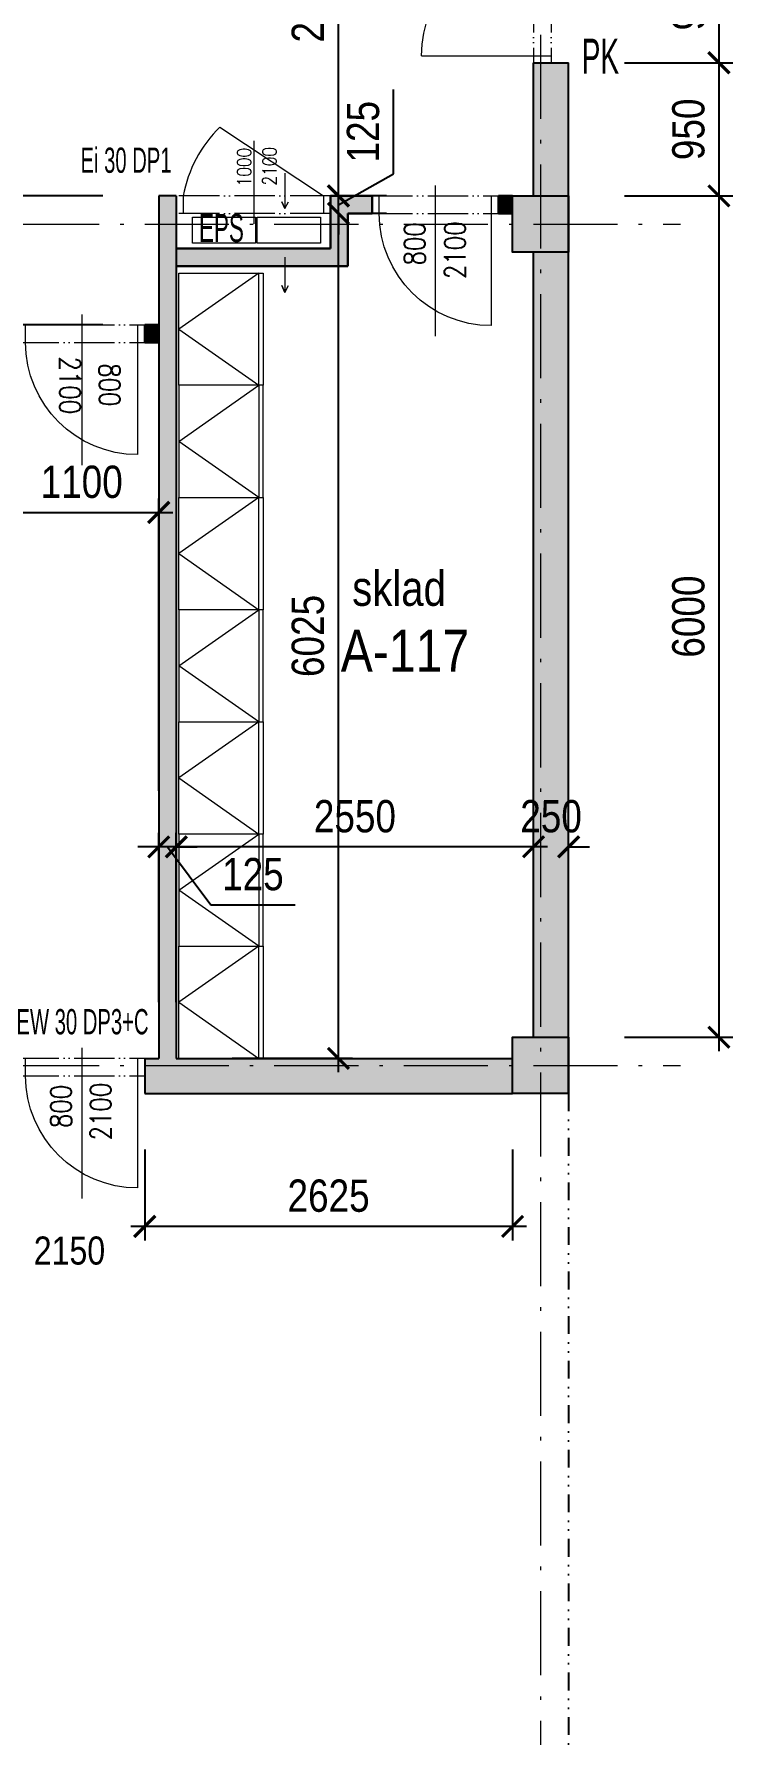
# Model space of a CAD drawing. Header units: millimetres. Extents: x 325046 to 1268204, y 1875583 to 2761998.
# Drawn here: x 714463 to 719452, y 2526117 to 2538248 of the extents above; entities that cross this region are included whole.
import ezdxf

# ---------------------------------------------------------------- set-up
doc = ezdxf.new("R2010")
doc.units = ezdxf.units.MM
doc.header["$LTSCALE"] = 100
doc.header["$PDMODE"] = 65
for name, pattern in [('ACAD_ISO05W100', [33, 24, -3, 0, -3, 0, -3]), ('ACAD_ISO10W100', [18.5, 12, -3, 0.5, -3]), ('DIVIDE', [31.75, 12.7, -6.35, 0, -6.35, 0, -6.35])]:
    doc.linetypes.add(name, pattern=pattern)
for name, color, linetype, lineweight, true_color in [('DVEŘE - POPIS', 7, 'Continuous', 5, 0x008a22), ('INTERIÉR', 7, 'Continuous', 5, 0xa65930), ('otvory', 7, 'Continuous', 20, 0xb30000), ('PO - dveře a odolnosti', 7, 'Continuous', 9, 0xc51645), ('PŘÍČKY - SDK', 7, 'Continuous', 30, 0x6a1174)]:
    doc.layers.add(name, color=color, linetype=linetype, lineweight=lineweight, true_color=true_color)
for name, color, linetype in [('kóty 100', 5, 'Continuous'), ('NRŘ', 6, 'DIVIDE'), ('PŘÍČKY - ZDĚNÉ', 4, 'Continuous'), ('ČÍSLO MÍSTNOSTI', 4, 'Continuous'), ('ŽB- SLOUPY', 3, 'Continuous')]:
    doc.layers.add(name, color=color, linetype=linetype)
for name, color, linetype, lineweight in [('Objekty - osy', 5, 'ACAD_ISO10W100', 20), ('ŠRAF-YTONG', 54, 'Continuous', 9), ('ŽB - Šraf-prefa', 253, 'Continuous', 13)]:
    doc.layers.add(name, color=color, linetype=linetype, lineweight=lineweight)
doc.layers.add('POPIS MÍSTNOSTÍ', color=7, linetype='Continuous', true_color=0x072bf2)
doc.layers.add('ŠRAF - SDK', color=7, linetype='Continuous', true_color=0xfbe0ee)
doc.styles.add('ARIAL NARROW', font='ARIALN.TTF')
doc.styles.add('FSIMPLEX', font='simplex.shx')
doc.dimstyles.new('100', dxfattribs={"dimscale": 100, "dimtxt": 2.3, "dimasz": 1.5, "dimexe": 1, "dimexo": 4, "dimgap": 1, "dimtad": 1, "dimdec": 0, "dimzin": 0, "dimdsep": 46, "dimtxsty": 'ARIAL NARROW', "dimblk": 'ARCHTICK', "dimcen": 4, "dimdle": 1, "dimclrd": 256, "dimclre": 256, "dimclrt": 7, "dimadec": 0, "dimazin": 0, "dimtfac": 1, "dimtdec": 0, "dimtix": 1, "dimtofl": 0, "dimtmove": 0, "dimatfit": 2, "dimldrblk": 'OBLIQUE', "dimfxl": 1, "dimtolj": 1, "dimtzin": 0, "dimlwd": -1, "dimlwe": -1, "dimarcsym": 1})

# ---------------------------------------------------------------- blocks, each defined once
blk = doc.blocks.new('A$C2DA8013F')
at = {"layer": 'otvory'}
for p, q in [((75, 850), (1000, 850)), ((875, 50), (1000, 50))]:
    blk.add_line(p, q, dxfattribs=at)
at = {"layer": 'otvory', "linetype": 'ACAD_ISO05W100', "ltscale": 0.12}
for p, q in [((875, 0), (875, 900)), ((1000, 0), (1000, 900))]:
    blk.add_line(p, q, dxfattribs=at)
at = {"layer": 'otvory', "ltscale": 2, "transparency": 33554687}
blk.add_line((1074, 450), (0, 450), dxfattribs=at)
blk.add_arc((875, 850), 800, 180, 270, dxfattribs=at)
blk = doc.blocks.new('_ARCHTICK')
at = {"color": 0, "linetype": 'ByBlock', "const_width": 0.15}
blk.add_lwpolyline([(-0.5, -0.5), (0.5, 0.5)], dxfattribs=at)
blk = doc.blocks.new('*D463')
at = {"layer": 'Defpoints', "color": 0, "ltscale": 100, "transparency": 16777216}
for p in [(716579, 2536968), (716636, 2536968), (715479, 2530943)]:
    blk.add_point(p, dxfattribs=at)
at = {"layer": 'kóty 100', "ltscale": 100, "transparency": 16777216}
for p, q in [((716636, 2530843), (716636, 2537068)), ((716979, 2536968), (716736, 2536968)), ((715879, 2530943), (716736, 2530943))]:
    blk.add_line(p, q, dxfattribs=at)
at = {"layer": 'kóty 100', "ltscale": 100, "transparency": 16777216, "xscale": 150, "yscale": 150, "zscale": 150}
for p, rotation in [((716636, 2536968), 90), ((716636, 2530943), 270)]:
    blk.add_blockref('_ARCHTICK', p, dxfattribs=dict(at, rotation=rotation))
at = {"layer": 'kóty 100', "color": 7, "ltscale": 100, "transparency": 16777216, "insert": (716419, 2533955), "char_height": 230, "attachment_point": 5, "rotation": 90, "style": 'ARIAL NARROW'}
blk.add_mtext('\\A1;6025', dxfattribs=at)
blk = doc.blocks.new('_Oblique')
at = {"color": 0, "lineweight": -2}
blk.add_line((-0.5, -0.5), (0.5, 0.5), dxfattribs=at)
blk = doc.blocks.new('*D464')
at = {"layer": 'Defpoints', "color": 0, "ltscale": 100, "transparency": 16777216}
for p in [(716579, 2537093), (716636, 2537093), (716579, 2536968)]:
    blk.add_point(p, dxfattribs=at)
at = {"layer": 'kóty 100', "ltscale": 100, "transparency": 16777216}
for p, q in [((717030, 2537251), (717030, 2537851)), ((716636, 2537030), (717030, 2537251)), ((716636, 2537093), (716636, 2537243)), ((716636, 2536968), (716636, 2537093)), ((716979, 2537093), (716736, 2537093)), ((716636, 2536968), (716636, 2536818)), ((716979, 2536968), (716736, 2536968))]:
    blk.add_line(p, q, dxfattribs=at)
at = {"layer": 'kóty 100', "ltscale": 100, "transparency": 16777216, "xscale": 150, "yscale": 150, "zscale": 150}
for p, rotation in [((716636, 2537093), 270), ((716636, 2536968), 90)]:
    blk.add_blockref('_ARCHTICK', p, dxfattribs=dict(at, rotation=rotation))
at = {"layer": 'kóty 100', "color": 7, "ltscale": 100, "transparency": 16777216, "insert": (716813, 2537551), "char_height": 230, "attachment_point": 5, "rotation": 90, "style": 'ARIAL NARROW'}
blk.add_mtext('\\A1;125', dxfattribs=at)
blk = doc.blocks.new('*D465')
at = {"layer": 'Defpoints', "color": 0, "ltscale": 100, "transparency": 16777216}
for p in [(716636, 2539868), (716879, 2539868), (716579, 2537093)]:
    blk.add_point(p, dxfattribs=at)
at = {"layer": 'kóty 100', "ltscale": 100, "transparency": 16777216}
for p, q in [((716636, 2536993), (716636, 2539968)), ((716479, 2539868), (716536, 2539868)), ((716979, 2537093), (716736, 2537093))]:
    blk.add_line(p, q, dxfattribs=at)
at = {"layer": 'kóty 100', "ltscale": 100, "transparency": 16777216, "xscale": 150, "yscale": 150, "zscale": 150}
for p, rotation in [((716636, 2539868), 90), ((716636, 2537093), 270)]:
    blk.add_blockref('_ARCHTICK', p, dxfattribs=dict(at, rotation=rotation))
at = {"layer": 'kóty 100', "color": 7, "ltscale": 100, "transparency": 16777216, "insert": (716419, 2538480), "char_height": 230, "attachment_point": 5, "rotation": 90, "style": 'ARIAL NARROW'}
blk.add_mtext('\\A1;2775', dxfattribs=at)
blk = doc.blocks.new('*D479')
at = {"layer": 'Defpoints', "color": 0, "ltscale": 100, "transparency": 16777216}
for p in [(718029, 2532451), (718029, 2531093), (718279, 2531093)]:
    blk.add_point(p, dxfattribs=at)
at = {"layer": 'kóty 100', "ltscale": 100, "transparency": 16777216}
for p, q in [((718029, 2531493), (718029, 2532551)), ((718279, 2531493), (718279, 2532551)), ((718029, 2532451), (717879, 2532451)), ((718279, 2532451), (718429, 2532451))]:
    blk.add_line(p, q, dxfattribs=at)
at = {"layer": 'kóty 100', "ltscale": 100, "transparency": 16777216, "xscale": 150, "yscale": 150, "zscale": 150}
blk.add_blockref('_ARCHTICK', (718029, 2532451), dxfattribs=at)
at = {"layer": 'kóty 100', "ltscale": 100, "transparency": 16777216, "xscale": 150, "yscale": 150, "zscale": 150, "rotation": 180}
blk.add_blockref('_ARCHTICK', (718279, 2532451), dxfattribs=at)
at = {"layer": 'kóty 100', "color": 7, "ltscale": 100, "transparency": 16777216, "insert": (718154, 2532668), "char_height": 230, "attachment_point": 5, "style": 'ARIAL NARROW'}
blk.add_mtext('\\A1;250', dxfattribs=at)
blk = doc.blocks.new('*D480')
at = {"layer": 'Defpoints', "color": 0, "ltscale": 100, "transparency": 16777216}
for p in [(715479, 2532451), (718029, 2531093), (715479, 2530943)]:
    blk.add_point(p, dxfattribs=at)
at = {"layer": 'kóty 100', "ltscale": 100, "transparency": 16777216}
for p, q in [((715479, 2531343), (715479, 2532551)), ((718029, 2531493), (718029, 2532551)), ((718129, 2532451), (715379, 2532451))]:
    blk.add_line(p, q, dxfattribs=at)
at = {"layer": 'kóty 100', "ltscale": 100, "transparency": 16777216, "xscale": 150, "yscale": 150, "zscale": 150, "rotation": 180}
blk.add_blockref('_ARCHTICK', (715479, 2532451), dxfattribs=at)
at = {"layer": 'kóty 100', "ltscale": 100, "transparency": 16777216, "xscale": 150, "yscale": 150, "zscale": 150}
blk.add_blockref('_ARCHTICK', (718029, 2532451), dxfattribs=at)
at = {"layer": 'kóty 100', "color": 7, "ltscale": 100, "transparency": 16777216, "insert": (716754, 2532668), "char_height": 230, "attachment_point": 5, "style": 'ARIAL NARROW'}
blk.add_mtext('\\A1;2550', dxfattribs=at)
blk = doc.blocks.new('*D481')
at = {"layer": 'Defpoints', "color": 0, "ltscale": 100, "transparency": 16777216}
for p in [(715354, 2532451), (715354, 2530943), (715479, 2530943)]:
    blk.add_point(p, dxfattribs=at)
at = {"layer": 'kóty 100', "ltscale": 100, "transparency": 16777216}
for p, q in [((715354, 2531343), (715354, 2532551)), ((715479, 2531343), (715479, 2532551)), ((715354, 2532451), (715204, 2532451)), ((715479, 2532451), (715354, 2532451)), ((715416, 2532451), (715726, 2532037)), ((715479, 2532451), (715629, 2532451)), ((715726, 2532037), (716327, 2532037))]:
    blk.add_line(p, q, dxfattribs=at)
at = {"layer": 'kóty 100', "ltscale": 100, "transparency": 16777216, "xscale": 150, "yscale": 150, "zscale": 150}
blk.add_blockref('_ARCHTICK', (715354, 2532451), dxfattribs=at)
at = {"layer": 'kóty 100', "ltscale": 100, "transparency": 16777216, "xscale": 150, "yscale": 150, "zscale": 150, "rotation": 180}
blk.add_blockref('_ARCHTICK', (715479, 2532451), dxfattribs=at)
at = {"layer": 'kóty 100', "color": 7, "ltscale": 100, "transparency": 16777216, "insert": (716026, 2532255), "char_height": 230, "attachment_point": 5, "style": 'ARIAL NARROW'}
blk.add_mtext('\\A1;125', dxfattribs=at)
blk = doc.blocks.new('*D567')
at = {"layer": 'Defpoints', "color": 0, "ltscale": 100, "transparency": 16777216}
for p in [(718279, 2538943), (718279, 2538043), (719352, 2538043)]:
    blk.add_point(p, dxfattribs=at)
at = {"layer": 'kóty 100', "ltscale": 100, "transparency": 16777216}
for p, q in [((718679, 2538943), (719452, 2538943)), ((719352, 2539043), (719352, 2537943)), ((718679, 2538043), (719452, 2538043))]:
    blk.add_line(p, q, dxfattribs=at)
at = {"layer": 'kóty 100', "ltscale": 100, "transparency": 16777216, "xscale": 150, "yscale": 150, "zscale": 150}
for p, rotation in [((719352, 2538943), 90), ((719352, 2538043), 270)]:
    blk.add_blockref('_ARCHTICK', p, dxfattribs=dict(at, rotation=rotation))
at = {"layer": 'kóty 100', "color": 7, "ltscale": 100, "transparency": 16777216, "insert": (719135, 2538493), "char_height": 230, "attachment_point": 5, "rotation": 90, "style": 'ARIAL NARROW'}
blk.add_mtext('\\A1;900', dxfattribs=at)
blk = doc.blocks.new('*D568')
at = {"layer": 'Defpoints', "color": 0, "ltscale": 100, "transparency": 16777216}
for p in [(718279, 2538043), (718279, 2537093), (719352, 2537093)]:
    blk.add_point(p, dxfattribs=at)
at = {"layer": 'kóty 100', "ltscale": 100, "transparency": 16777216}
for p, q in [((719352, 2538143), (719352, 2536993)), ((718679, 2538043), (719452, 2538043)), ((718679, 2537093), (719452, 2537093))]:
    blk.add_line(p, q, dxfattribs=at)
at = {"layer": 'kóty 100', "ltscale": 100, "transparency": 16777216, "xscale": 150, "yscale": 150, "zscale": 150}
for p, rotation in [((719352, 2538043), 90), ((719352, 2537093), 270)]:
    blk.add_blockref('_ARCHTICK', p, dxfattribs=dict(at, rotation=rotation))
at = {"layer": 'kóty 100', "color": 7, "ltscale": 100, "transparency": 16777216, "insert": (719135, 2537568), "char_height": 230, "attachment_point": 5, "rotation": 90, "style": 'ARIAL NARROW'}
blk.add_mtext('\\A1;950', dxfattribs=at)
blk = doc.blocks.new('*D569')
at = {"layer": 'Defpoints', "color": 0, "ltscale": 100, "transparency": 16777216}
for p in [(718279, 2537093), (718279, 2531093), (719352, 2531093)]:
    blk.add_point(p, dxfattribs=at)
at = {"layer": 'kóty 100', "ltscale": 100, "transparency": 16777216}
for p, q in [((719352, 2537193), (719352, 2530993)), ((718679, 2537093), (719452, 2537093)), ((718679, 2531093), (719452, 2531093))]:
    blk.add_line(p, q, dxfattribs=at)
at = {"layer": 'kóty 100', "ltscale": 100, "transparency": 16777216, "xscale": 150, "yscale": 150, "zscale": 150}
for p, rotation in [((719352, 2537093), 90), ((719352, 2531093), 270)]:
    blk.add_blockref('_ARCHTICK', p, dxfattribs=dict(at, rotation=rotation))
at = {"layer": 'kóty 100', "color": 7, "ltscale": 100, "transparency": 16777216, "insert": (719135, 2534093), "char_height": 230, "attachment_point": 5, "rotation": 90, "style": 'ARIAL NARROW'}
blk.add_mtext('\\A1;6000', dxfattribs=at)
blk = doc.blocks.new('*D1522')
at = {"layer": 'Defpoints', "color": 0, "ltscale": 100, "transparency": 16777216}
for p in [(715254, 2530693), (717879, 2530693), (715254, 2529744)]:
    blk.add_point(p, dxfattribs=at)
at = {"layer": 'kóty 100', "ltscale": 100, "transparency": 16777216}
for p, q in [((715254, 2530293), (715254, 2529644)), ((717879, 2530293), (717879, 2529644)), ((717979, 2529744), (715154, 2529744))]:
    blk.add_line(p, q, dxfattribs=at)
at = {"layer": 'kóty 100', "ltscale": 100, "transparency": 16777216, "xscale": 150, "yscale": 150, "zscale": 150, "rotation": 180}
blk.add_blockref('_ARCHTICK', (715254, 2529744), dxfattribs=at)
at = {"layer": 'kóty 100', "ltscale": 100, "transparency": 16777216, "xscale": 150, "yscale": 150, "zscale": 150}
blk.add_blockref('_ARCHTICK', (717879, 2529744), dxfattribs=at)
at = {"layer": 'kóty 100', "color": 7, "ltscale": 100, "transparency": 16777216, "insert": (716566, 2529962), "char_height": 230, "attachment_point": 5, "style": 'ARIAL NARROW'}
blk.add_mtext('\\A1;2625', dxfattribs=at)
blk = doc.blocks.new('*D1578')
at = {"layer": 'Defpoints', "color": 0, "linetype": 'ByBlock', "ltscale": 100, "transparency": 16777216}
for p in [(715354, 2534836), (714253, 2532788), (715354, 2532451)]:
    blk.add_point(p, dxfattribs=at)
at = {"layer": 'kóty 100', "linetype": 'ByBlock', "ltscale": 100, "transparency": 16777216}
for p, q in [((714253, 2533188), (714253, 2534936)), ((715354, 2532851), (715354, 2534936)), ((714153, 2534836), (715454, 2534836))]:
    blk.add_line(p, q, dxfattribs=at)
at = {"layer": 'kóty 100', "linetype": 'ByBlock', "ltscale": 100, "transparency": 16777216, "xscale": 150, "yscale": 150, "zscale": 150, "rotation": 180}
blk.add_blockref('_ARCHTICK', (714253, 2534836), dxfattribs=at)
at = {"layer": 'kóty 100', "linetype": 'ByBlock', "ltscale": 100, "transparency": 16777216, "xscale": 150, "yscale": 150, "zscale": 150}
blk.add_blockref('_ARCHTICK', (715354, 2534836), dxfattribs=at)
at = {"layer": 'kóty 100', "color": 7, "linetype": 'ByBlock', "ltscale": 100, "transparency": 16777216, "insert": (714804, 2535053), "char_height": 230, "attachment_point": 5, "style": 'ARIAL NARROW'}
blk.add_mtext('\\A1;1100', dxfattribs=at)
blk = doc.blocks.new('*D1589')
at = {"layer": 'Defpoints', "color": 0, "linetype": 'ByBlock', "ltscale": 100, "transparency": 16777216}
for p in [(715354, 2537093), (714190, 2536173), (715354, 2536173)]:
    blk.add_point(p, dxfattribs=at)
at = {"layer": 'kóty 100', "linetype": 'ByBlock', "ltscale": 100, "transparency": 16777216}
for p, q in [((714190, 2537193), (714190, 2536073)), ((714954, 2537093), (714090, 2537093)), ((714954, 2536173), (714090, 2536173))]:
    blk.add_line(p, q, dxfattribs=at)
at = {"layer": 'kóty 100', "linetype": 'ByBlock', "ltscale": 100, "transparency": 16777216, "xscale": 150, "yscale": 150, "zscale": 150}
for p, rotation in [((714190, 2537093), 90), ((714190, 2536173), 270)]:
    blk.add_blockref('_ARCHTICK', p, dxfattribs=dict(at, rotation=rotation))
at = {"layer": 'kóty 100', "color": 7, "linetype": 'ByBlock', "ltscale": 100, "transparency": 16777216, "insert": (713973, 2536633), "char_height": 230, "attachment_point": 5, "rotation": 90, "style": 'ARIAL NARROW'}
blk.add_mtext('\\A1;920', dxfattribs=at)

msp = doc.modelspace()

# ---------------------------------------------------------------- hatches: boundary and pattern name
at = {"layer": 'ŠRAF - SDK', "ltscale": 100}
h = msp.add_hatch(color=256, dxfattribs=at)
h.dxf.hatch_style = 1
h.paths.add_polyline_path([(716578.7, 2537092.7), (716578.7, 2536717.7), (715478.7, 2536717.7), (715478.7, 2536592.7), (716703.7, 2536592.7), (716703.7, 2536967.7), (716877.7, 2536967.7), (716877.7, 2537092.7)])
at = {"layer": 'ŠRAF - SDK', "linetype": 'ByBlock', "ltscale": 100}
h = msp.add_hatch(color=256, dxfattribs=at)
h.dxf.hatch_style = 1
h.paths.add_polyline_path([(717878.7, 2537092.7), (717777.7, 2537092.7), (717777.7, 2536967.7), (717878.7, 2536967.7)])
msp.add_hatch(color=256, dxfattribs=at).paths.add_polyline_path([(715353.7, 2536172.7), (715253.7, 2536172.7), (715253.7, 2536047.7), (715353.7, 2536047.7)])
at = {"layer": 'ŠRAF-YTONG', "linetype": 'ByBlock', "ltscale": 100, "true_color": 0x919191}
h = msp.add_hatch(color=252, dxfattribs=at)
h.dxf.hatch_style = 1
h.paths.add_polyline_path([(718278.7, 2538042.7), (718028.7, 2538042.7), (718028.7, 2537092.7), (718278.7, 2537092.7)])
h = msp.add_hatch(color=252, dxfattribs=at)
h.dxf.hatch_style = 1
h.paths.add_polyline_path([(717878.7, 2530942.7), (715478.7, 2530942.7), (715478.7, 2537092.7), (715353.7, 2537092.7), (715353.7, 2530942.7), (715253.7, 2530942.7), (715253.7, 2530692.7), (717878.7, 2530692.7)])
h = msp.add_hatch(color=252, dxfattribs=at)
h.dxf.hatch_style = 1
h.paths.add_polyline_path([(715478.7, 2537092.7), (715353.7, 2537092.7), (715353.7, 2536892.7), (715478.7, 2536892.7)])
h = msp.add_hatch(color=252, dxfattribs=at)
h.dxf.hatch_style = 1
h.paths.add_polyline_path([(715478.7, 2536892.7), (715353.7, 2536892.7), (715353.7, 2530942.7), (715478.7, 2530942.7)])
h = msp.add_hatch(color=252, dxfattribs=at)
h.dxf.hatch_style = 1
h.paths.add_polyline_path([(718278.7, 2536692.7), (718028.7, 2536692.7), (718028.7, 2531092.7), (718278.7, 2531092.7)])
at = {"layer": 'ŽB - Šraf-prefa'}
h = msp.add_hatch(color=256, dxfattribs=at)
h.dxf.hatch_style = 1
h.paths.add_polyline_path([(718278.7, 2536692.7), (717878.7, 2536692.7), (717878.7, 2537092.7), (718278.7, 2537092.7)])
h = msp.add_hatch(color=256, dxfattribs=at)
h.dxf.hatch_style = 1
h.paths.add_polyline_path([(718278.7, 2530692.7), (717878.7, 2530692.7), (717878.7, 2531092.7), (718278.7, 2531092.7)])

# ---------------------------------------------------------------- linework, layer by layer
at = {"layer": 'INTERIÉR'}
for points in [[(716098.4, 2535742.4), (715498.3, 2535742.4), (715498.3, 2536542.4), (716098.4, 2536542.4)], [(716098.4, 2535742.4), (715498.3, 2535742.4), (715498.3, 2534942.5), (716098.4, 2534942.5)], [(716098.4, 2534142.5), (715498.3, 2534142.5), (715498.3, 2534942.5), (716098.4, 2534942.5)], [(716098.4, 2534142.5), (715498.3, 2534142.5), (715498.3, 2533342.6), (716098.4, 2533342.6)], [(716098.4, 2532542.6), (715498.3, 2532542.6), (715498.3, 2533342.6), (716098.4, 2533342.6)], [(716098.4, 2532542.6), (715498.3, 2532542.6), (715498.3, 2531742.7), (716098.4, 2531742.7)], [(716098.4, 2530942.7), (715498.3, 2530942.7), (715498.3, 2531742.7), (716098.4, 2531742.7)]]:
    msp.add_lwpolyline(points, close=True, dxfattribs=at)
for points in [[(716068.4, 2535742.4), (716068.3, 2536542.4), (715498.3, 2536142.4), (716068.4, 2535742.4)], [(716068.4, 2535742.4), (716068.3, 2534942.5), (715498.3, 2535342.5), (716068.4, 2535742.4)], [(716068.4, 2534142.5), (716068.3, 2534942.5), (715498.3, 2534542.5), (716068.4, 2534142.5)], [(716068.4, 2534142.5), (716068.3, 2533342.6), (715498.3, 2533742.6), (716068.4, 2534142.5)], [(716068.4, 2532542.6), (716068.3, 2533342.6), (715498.3, 2532942.6), (716068.4, 2532542.6)], [(716068.4, 2532542.6), (716068.3, 2531742.7), (715498.3, 2532142.7), (716068.4, 2532542.6)], [(716068.4, 2530942.7), (716068.3, 2531742.7), (715498.3, 2531342.7), (716068.4, 2530942.7)]]:
    msp.add_lwpolyline(points, dxfattribs=at)
at = {"layer": 'NRŘ', "ltscale": 0.1}
msp.add_line((718278.7, 2530692.7), (718278.7, 2489092.7), dxfattribs=at)
at = {"layer": 'Objekty - osy', "ltscale": 0.5}
for points in [[(718078.7, 2591892.7), (718078.7, 2469892.7)], [(705078.7, 2536892.7), (719078.7, 2536892.7)], [(705078.7, 2530892.7), (719078.7, 2530892.7)]]:
    msp.add_lwpolyline(points, dxfattribs=at)
at = {"layer": 'otvory'}
for p, q in [((715790.8, 2537584), (716528.7, 2537092.7)), ((715528.7, 2537092.7), (715528.7, 2536967.7)), ((716528.7, 2537092.7), (716528.7, 2536967.7))]:
    msp.add_line(p, q, dxfattribs=at)
at = {"layer": 'otvory', "ltscale": 2, "transparency": 33554687}
msp.add_line((716034.1, 2536893.7), (716034.1, 2537486), dxfattribs=at)
at = {"layer": 'otvory', "linetype": 'ACAD_ISO05W100', "ltscale": 0.12}
for p, q in [((716578.7, 2537092.7), (715478.7, 2537092.7)), ((716578.7, 2536967.7), (715478.7, 2536967.7))]:
    msp.add_line(p, q, dxfattribs=at)
at = {"layer": 'otvory'}
for points in [[(716254.6, 2537256.1), (716254.6, 2537004.1), (716231.5, 2537052), (716254.6, 2537004.1), (716279.5, 2537052)], [(716254.6, 2536657.3), (716254.6, 2536405.2), (716231.5, 2536453.2), (716254.6, 2536405.2), (716279.5, 2536453.2)]]:
    msp.add_lwpolyline(points, dxfattribs=at)
at = {"layer": 'otvory', "ltscale": 2, "transparency": 33554687}
msp.add_arc((716426, 2536929.4), 912.1, 134.13902, 169.68537, dxfattribs=at)
at = {"layer": 'PO - dveře a odolnosti'}
for points in [[(715594, 2536941.3), (716044, 2536941.3), (716044, 2536756.3), (715594, 2536756.3), (715594, 2536941.3)], [(716057.3, 2536941.3), (716507.3, 2536941.3), (716507.3, 2536756.3), (716057.3, 2536756.3), (716057.3, 2536941.3)]]:
    msp.add_lwpolyline(points, dxfattribs=at)
at = {"layer": 'PŘÍČKY - SDK'}
for p, q in [((716877.7, 2537092.7), (716578.7, 2537092.7)), ((716578.7, 2537092.7), (716578.7, 2536717.7)), ((716877.7, 2536967.7), (716703.7, 2536967.7)), ((716703.7, 2536967.7), (716703.7, 2536592.7)), ((716578.7, 2536717.7), (715478.7, 2536717.7)), ((716703.7, 2536592.7), (715478.7, 2536592.7))]:
    msp.add_line(p, q, dxfattribs=at)
for points in [[(716877.7, 2537092.7), (716877.7, 2536967.7)], [(717878.7, 2537092.7), (717777.7, 2537092.7)], [(717777.7, 2537092.7), (717777.7, 2536967.7)], [(717878.7, 2536967.7), (717777.7, 2536967.7)], [(715253.7, 2536172.7), (715353.7, 2536172.7)], [(715253.7, 2536172.7), (715253.7, 2536047.7)], [(715253.7, 2536047.7), (715353.7, 2536047.7)]]:
    msp.add_lwpolyline(points, dxfattribs=at)
at = {"layer": 'PŘÍČKY - ZDĚNÉ'}
for p, q in [((718028.7, 2537092.7), (718028.7, 2538042.7)), ((718278.7, 2530692.7), (718278.7, 2538042.7)), ((715478.7, 2537092.7), (715353.7, 2537092.7)), ((715478.7, 2537092.7), (715478.7, 2530942.7)), ((718028.7, 2531092.7), (718028.7, 2536692.7))]:
    msp.add_line(p, q, dxfattribs=at)
for points in [[(718028.7, 2538042.7), (718278.7, 2538042.7)], [(715353.7, 2537092.7), (715353.7, 2530942.7)], [(715253.7, 2530942.7), (715353.7, 2530942.7)], [(715253.7, 2530942.7), (715253.7, 2530692.7)], [(715478.7, 2530942.7), (717878.7, 2530942.7)], [(715253.7, 2530692.7), (717878.7, 2530692.7)]]:
    msp.add_lwpolyline(points, dxfattribs=at)
at = {"layer": 'ŽB- SLOUPY'}
for points in [[(718278.7, 2536692.7), (717878.7, 2536692.7), (717878.7, 2537092.7), (718278.7, 2537092.7)], [(718278.7, 2530692.7), (717878.7, 2530692.7), (717878.7, 2531092.7), (718278.7, 2531092.7)]]:
    msp.add_lwpolyline(points, close=True, dxfattribs=at)

# ---------------------------------------------------------------- block references
at = {"layer": 'otvory', "xscale": -1}
for p, rotation in [((717154, 2538942.7), 180), ((716877.7, 2536093.1), 270), ((714353.7, 2535173.1), 270), ((714353.7, 2529943.1), 270)]:
    msp.add_blockref('A$C2DA8013F', p, dxfattribs=dict(at, rotation=rotation))

# ---------------------------------------------------------------- texts
at = {"layer": 'DVEŘE - POPIS', "style": 'FSIMPLEX', "width": 0.8}
for s, height, rotation, p in [('1000', 100, 90, (716012.5, 2537161.8)), ('2100', 100, 90, (716193.9, 2537167.9)), ('800', 150, 90, (717255, 2536597)), ('2100', 150, 90, (717543.2, 2536500)), ('2100', 150, 270, (714644.8, 2535948)), ('800', 150, 270, (714928.9, 2535900.2)), ('800', 150, 90, (714731, 2530445.4)), ('2100', 150, 90, (715015, 2530357.1))]:
    msp.add_text(s, height=height, rotation=rotation, dxfattribs=at).set_placement(p)
at = {"layer": 'kóty 100', "color": 7, "ltscale": 100, "style": 'ARIAL NARROW'}
msp.add_text('2150', height=200, dxfattribs=at).set_placement((714461.7, 2529472.1))
at = {"layer": 'PO - dveře a odolnosti', "attachment_point": 1, "style": 'ARIAL NARROW'}
for s, insert, char_height, width in [('\\A1;{\\W0.7;PK}', (718372.2, 2538214.2, 0), 250, 3980.887), ('\\A1;{\\W0.7;Ei 30 DP1}', (714795.4, 2537437.9, 0), 180, 3905.887), ('\\A1;{\\W0.7;EPS}', (715640.8, 2536964.6, 0), 200, 3980.887), ('\\A1;{\\W0.7;EW 30 DP3+C}', (714338.6, 2531294.1, 0), 180, 3905.887)]:
    msp.add_mtext(s, dxfattribs=dict(at, insert=insert, char_height=char_height, width=width))
at = {"layer": 'POPIS MÍSTNOSTÍ', "insert": (716734.7, 2534419.8), "char_height": 250, "width": 3980.887, "attachment_point": 1, "style": 'ARIAL NARROW'}
msp.add_mtext('sklad', dxfattribs=at)
at = {"layer": 'ČÍSLO MÍSTNOSTI', "style": 'ARIAL NARROW'}
msp.add_text('A-117', height=300, dxfattribs=at).set_placement((716652.6, 2533699.2))

# ---------------------------------------------------------------- dimensions: what is measured, and where the dimension line sits
at = {"layer": 'kóty 100', "ltscale": 100}
for base, p1, p2, picture, middle in [((716636.1, 2539867.7), (716578.7, 2537092.7), (716878.7, 2539867.7), '*D465', (716418.7, 2538480.2)), ((719352.5, 2538042.7), (718278.7, 2538942.7), (718278.7, 2538042.7), '*D567', (719135, 2538492.7)), ((719352.5, 2537092.7), (718278.7, 2538042.7), (718278.7, 2537092.7), '*D568', (719135, 2537567.7)), ((719352.5, 2531092.7), (718278.7, 2537092.7), (718278.7, 2531092.7), '*D569', (719135, 2534092.7))]:
    dim = msp.add_linear_dim(base=base, p1=p1, p2=p2, angle=90, dimstyle='100', override={"dimtmove": 1}, dxfattribs=at)
    dim.commit()
    dim.dimension.update_dxf_attribs({"geometry": picture, "text_midpoint": middle})
dim = msp.add_linear_dim(base=(716636.1, 2537092.7), p1=(716578.7, 2536967.7), p2=(716578.7, 2537092.7), angle=90, dimstyle='100', override={"dimtmove": 1}, dxfattribs=at)
dim.commit()
dim.dimension.update_dxf_attribs({"geometry": '*D464', "text_midpoint": (717030.2, 2537350.7), "dimtype": 160})
at = {"layer": 'kóty 100', "linetype": 'ByBlock', "ltscale": 100}
dim = msp.add_linear_dim(base=(714190.5, 2536172.7), p1=(715353.7, 2537092.7), p2=(715353.7, 2536172.7), angle=90, dimstyle='100', dxfattribs=at)
dim.commit()
dim.dimension.update_dxf_attribs({"geometry": '*D1589', "text_midpoint": (713973, 2536632.7)})
at = {"layer": 'kóty 100', "ltscale": 100}
dim = msp.add_linear_dim(base=(716636.1, 2536967.7), p1=(715478.7, 2530942.7), p2=(716578.7, 2536967.7), angle=90, dimstyle='100', dxfattribs=at)
dim.commit()
dim.dimension.update_dxf_attribs({"geometry": '*D463', "text_midpoint": (716418.7, 2533955.2)})
at = {"layer": 'kóty 100', "linetype": 'ByBlock', "ltscale": 100}
dim = msp.add_linear_dim(base=(715353.7, 2534835.6), p1=(714253.5, 2532787.7), p2=(715353.7, 2532450.6), dimstyle='100', override={"dimtmove": 1}, dxfattribs=at)
dim.commit()
dim.dimension.update_dxf_attribs({"geometry": '*D1578', "text_midpoint": (714803.6, 2535053.1)})
at = {"layer": 'kóty 100', "ltscale": 100}
dim = msp.add_linear_dim(base=(715478.7, 2532450.6), p1=(718028.7, 2531092.7), p2=(715478.7, 2530942.7), dimstyle='100', override={"dimtmove": 1}, dxfattribs=at)
dim.commit()
dim.dimension.update_dxf_attribs({"geometry": '*D480', "text_midpoint": (716753.7, 2532668)})
for base, p1, p2, picture, middle in [((718028.7, 2532450.6), (718278.7, 2531092.7), (718028.7, 2531092.7), '*D479', (718153.7, 2532668)), ((715253.7, 2529744.4), (717878.7, 2530692.7), (715253.7, 2530692.7), '*D1522', (716566.2, 2529961.8))]:
    dim = msp.add_linear_dim(base=base, p1=p1, p2=p2, dimstyle='100', dxfattribs=at)
    dim.commit()
    dim.dimension.update_dxf_attribs({"geometry": picture, "text_midpoint": middle})
dim = msp.add_linear_dim(base=(715353.7, 2532450.6), p1=(715478.7, 2530942.7), p2=(715353.7, 2530942.7), dimstyle='100', override={"dimtmove": 1}, dxfattribs=at)
dim.commit()
dim.dimension.update_dxf_attribs({"geometry": '*D481', "text_midpoint": (715826.3, 2532037.3), "dimtype": 160})

doc.saveas('drawing.dxf')
